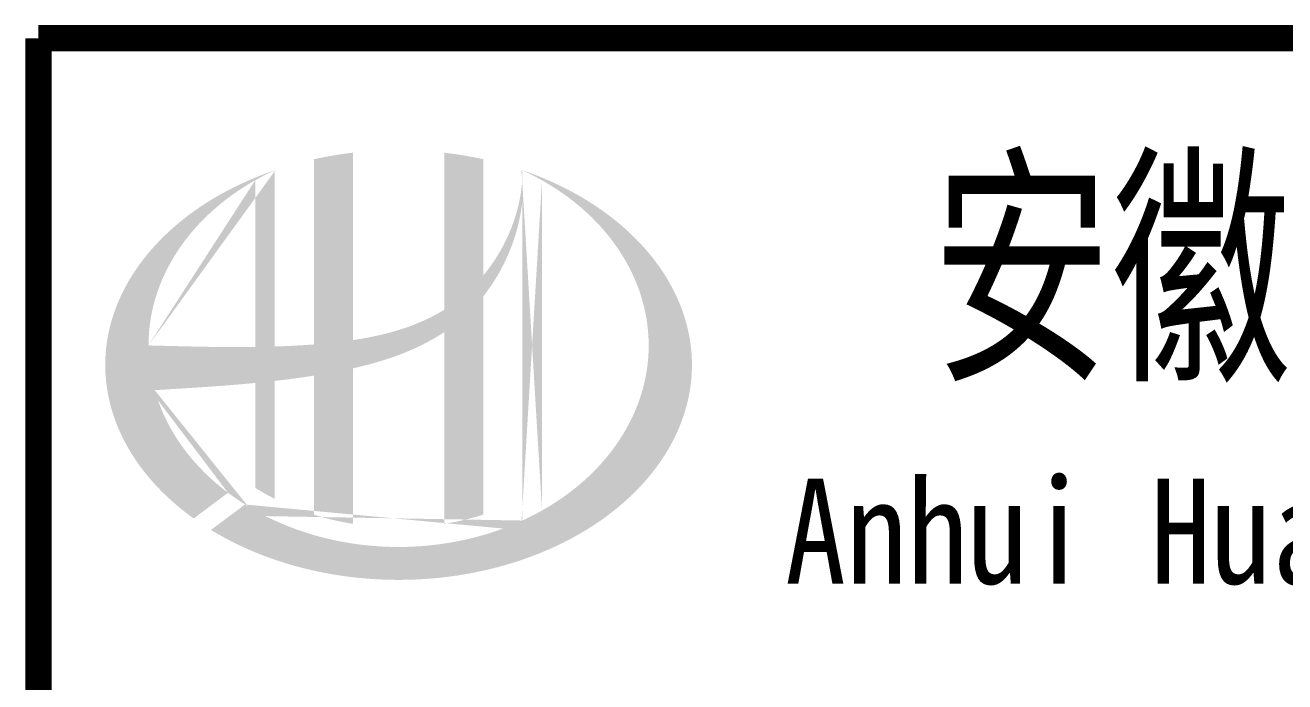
# Model space of a CAD drawing. Extents: x 4689302 to 7068445, y -422737 to 2032183.
# Drawn here: x 4729172 to 4732521, y -357550 to -355802 of the extents above; entities that cross this region are included whole.
import ezdxf
from ezdxf.enums import TextEntityAlignment as Align

# ---------------------------------------------------------------- set-up
doc = ezdxf.new("R2010")
doc.units = 0
doc.header["$LTSCALE"] = 1000
doc.header["$MEASUREMENT"] = 0
doc.layers.get('0').update_dxf_attribs({"linetype": 'CONTINUOUS'})
doc.styles.add('AHD_TQ_S', font='')
doc.styles.get('AHD_TQ_S').set_extended_font_data('SimSun')

msp = doc.modelspace()

# ---------------------------------------------------------------- hatches: boundary and pattern name
h = msp.add_hatch(color=256)
edge = h.paths.add_edge_path()
edge.add_spline(control_points=[(4730043.7, -356715.7), (4730049.8, -356714.3), (4730055.9, -356712.9), (4730105, -356701), (4730147.6, -356688), (4730222.6, -356656.9), (4730255.5, -356639.9), (4730286.4, -356619.3)], knot_values=[61.629012, 61.629012, 61.629012, 61.629012, 63.330431, 63.330431, 75.353634, 75.353634, 85.398649, 85.398649, 85.398649, 85.398649], degree=3, periodic=0)
edge.add_line((4730286.4, -356619.3), (4730286.4, -357129.5))
edge.add_spline(control_points=[(4730286.4, -357129.5), (4730303.5, -357126.8), (4730320.5, -357123.5), (4730355.3, -357115.4), (4730373, -357110.6), (4730390.4, -357105.1)], knot_values=[4.908456, 4.908456, 4.908456, 4.908456, 4.992821, 4.992821, 5.083034, 5.083034, 5.083034, 5.083034], degree=3, periodic=0)
edge.add_line((4730390.4, -357105.1), (4730390.4, -356523.7))
edge.add_spline(control_points=[(4730390.4, -356523.7), (4730399, -356512.7), (4730407.2, -356501.4), (4730433.3, -356461.7), (4730449, -356431.8), (4730478.2, -356359), (4730489.4, -356315.2), (4730494.1, -356269.9), (4730494.3, -356268.6), (4730494.4, -356267.3)], knot_values=[97.991744, 97.991744, 97.991744, 97.991744, 101.64219, 101.64219, 110.337975, 110.337975, 121.934322, 121.934322, 122.270691, 122.270691, 122.270691, 122.270691], degree=3, periodic=0)
edge.add_line((4730494.4, -356267.3), (4730494.4, -356196.9))
edge.add_spline(control_points=[(4730494.4, -356196.9), (4730494.3, -356204.6), (4730493.9, -356212.2), (4730493.4, -356219.9)], knot_values=[126.194075, 126.194075, 126.194075, 126.194075, 128.396762, 128.396762, 128.396762, 128.396762], degree=3, periodic=0)
edge.add_spline(control_points=[(4730493.4, -356219.9), (4730492.9, -356226.1), (4730492.3, -356232.3), (4730491.5, -356238.5)], knot_values=[124.417049, 124.417049, 124.417049, 124.417049, 126.194075, 126.194075, 126.194075, 126.194075], degree=3, periodic=0)
edge.add_spline(control_points=[(4730491.5, -356238.5), (4730490.4, -356247.7), (4730488.9, -356256.8), (4730487.1, -356265.9)], knot_values=[121.80529, 121.80529, 121.80529, 121.80529, 124.417049, 124.417049, 124.417049, 124.417049], degree=3, periodic=0)
edge.add_spline(control_points=[(4730487.1, -356265.9), (4730484.7, -356278.1), (4730481.8, -356290.2), (4730478.3, -356302.2)], knot_values=[118.31574, 118.31574, 118.31574, 118.31574, 121.80529, 121.80529, 121.80529, 121.80529], degree=3, periodic=0)
edge.add_spline(control_points=[(4730478.3, -356302.2), (4730474.8, -356314.3), (4730470.7, -356326.3), (4730466.2, -356338.2)], knot_values=[114.795988, 114.795988, 114.795988, 114.795988, 118.31574, 118.31574, 118.31574, 118.31574], degree=3, periodic=0)
edge.add_spline(control_points=[(4730466.2, -356338.2), (4730461.7, -356349.9), (4730456.7, -356361.4), (4730451.3, -356372.8)], knot_values=[111.329641, 111.329641, 111.329641, 111.329641, 114.795988, 114.795988, 114.795988, 114.795988], degree=3, periodic=0)
edge.add_spline(control_points=[(4730451.3, -356372.8), (4730445.8, -356384.3), (4730439.8, -356395.7), (4730433.3, -356406.7)], knot_values=[107.79529, 107.79529, 107.79529, 107.79529, 111.329641, 111.329641, 111.329641, 111.329641], degree=3, periodic=0)
edge.add_spline(control_points=[(4730433.3, -356406.7), (4730427, -356417.6), (4730420.3, -356428.1), (4730413.2, -356438.4)], knot_values=[104.343579, 104.343579, 104.343579, 104.343579, 107.79529, 107.79529, 107.79529, 107.79529], degree=3, periodic=0)
edge.add_spline(control_points=[(4730413.2, -356438.4), (4730405.9, -356448.8), (4730398.3, -356458.8), (4730390.4, -356468.5)], knot_values=[100.8507, 100.8507, 100.8507, 100.8507, 104.343579, 104.343579, 104.343579, 104.343579], degree=3, periodic=0)
edge.add_line((4730390.4, -356468.5), (4730390.4, -356159.2))
edge.add_spline(control_points=[(4730390.4, -356159.2), (4730356.3, -356151.7), (4730321.5, -356145.8), (4730286.4, -356141.7)], knot_values=[4.423999, 4.423999, 4.423999, 4.423999, 4.558741, 4.558741, 4.558741, 4.558741], degree=3, periodic=0)
edge.add_line((4730286.4, -356141.7), (4730286.4, -356559.8))
edge.add_spline(control_points=[(4730286.4, -356559.8), (4730214.4, -356604.4), (4730130.2, -356627.6), (4730043.7, -356640.6)], knot_values=[63.246215, 63.246215, 63.246215, 63.246215, 87.689124, 87.689124, 87.689124, 87.689124], degree=3, periodic=0)
edge.add_line((4730043.7, -356640.6), (4730043.7, -356141.7))
edge.add_spline(control_points=[(4730043.7, -356141.7), (4730008.5, -356145.8), (4729973.8, -356151.7), (4729939.7, -356159.2)], knot_values=[4.866038, 4.866038, 4.866038, 4.866038, 5.000777, 5.000777, 5.000777, 5.000777], degree=3, periodic=0)
edge.add_line((4729939.7, -356159.2), (4729939.7, -356652.1))
edge.add_spline(control_points=[(4729939.7, -356652.1), (4729938, -356652.2), (4729903.1, -356654.8), (4729868.5, -356656.6), (4729835.7, -356657.6)], knot_values=[43.657356, 43.657356, 43.657356, 43.657356, 44.134253, 53.497092, 53.497092, 53.497092, 53.497092], degree=3, periodic=0)
edge.add_line((4729835.7, -356657.6), (4729835.7, -356188.5))
edge.add_spline(control_points=[(4729835.7, -356188.5), (4729818.7, -356194.3), (4729801.9, -356200.6), (4729785.5, -356207.4)], knot_values=[5.14157, 5.14157, 5.14157, 5.14157, 5.212921, 5.212921, 5.212921, 5.212921], degree=3, periodic=0)
edge.add_spline(control_points=[(4729785.5, -356207.4), (4729778.6, -356210.2), (4729771.8, -356213.1), (4729739.5, -356227.3), (4729715, -356239.5), (4729691.5, -356252.7)], knot_values=[5.212921, 5.212921, 5.212921, 5.212921, 5.24296, 5.24296, 5.355623, 5.355623, 5.355623, 5.355623], degree=3, periodic=0)
edge.add_spline(control_points=[(4729691.5, -356252.7), (4729676.6, -356261.1), (4729662.2, -356269.8), (4729648.2, -356278.9)], knot_values=[5.355623, 5.355623, 5.355623, 5.355623, 5.426974, 5.426974, 5.426974, 5.426974], degree=3, periodic=0)
edge.add_spline(control_points=[(4729648.2, -356278.9), (4729640.8, -356283.8), (4729633.5, -356288.7), (4729620, -356298.2), (4729613.8, -356302.7), (4729607.6, -356307.3)], knot_values=[5.426974, 5.426974, 5.426974, 5.426974, 5.464765, 5.464765, 5.498325, 5.498325, 5.498325, 5.498325], degree=3, periodic=0)
edge.add_spline(control_points=[(4729607.6, -356307.3), (4729581.6, -356326.9), (4729557.5, -356347.7), (4729535.6, -356369.7)], knot_values=[5.498325, 5.498325, 5.498325, 5.498325, 5.641027, 5.641027, 5.641027, 5.641027], degree=3, periodic=0)
edge.add_spline(control_points=[(4729535.6, -356369.7), (4729528.6, -356376.7), (4729521.9, -356383.8), (4729501.4, -356406.4), (4729488.5, -356422.2), (4729476.7, -356438.4)], knot_values=[5.641027, 5.641027, 5.641027, 5.641027, 5.686569, 5.686569, 5.783729, 5.783729, 5.783729, 5.783729], degree=3, periodic=0)
edge.add_spline(control_points=[(4729476.7, -356438.4), (4729461.6, -356459.2), (4729448.3, -356480.6), (4729435.2, -356505.6), (4729433.6, -356508.7), (4729432, -356511.9)], knot_values=[5.783729, 5.783729, 5.783729, 5.783729, 5.908374, 5.908374, 5.92643, 5.92643, 5.92643, 5.92643], degree=3, periodic=0)
edge.add_spline(control_points=[(4729432, -356511.9), (4729419.5, -356537), (4729409.5, -356562.7), (4729402, -356588.6)], knot_values=[5.92643, 5.92643, 5.92643, 5.92643, 6.069132, 6.069132, 6.069132, 6.069132], degree=3, periodic=0)
edge.add_spline(control_points=[(4729402, -356588.6), (4729398.8, -356599.7), (4729396, -356610.9), (4729390.6, -356637), (4729388.4, -356652.1), (4729386.9, -356667.1)], knot_values=[6.069132, 6.069132, 6.069132, 6.069132, 6.130179, 6.130179, 6.211834, 6.211834, 6.211834, 6.211834], degree=3, periodic=0)
edge.add_spline(control_points=[(4729386.9, -356667.1), (4729385.7, -356680.3), (4729385, -356693.5), (4729385, -356706.7)], knot_values=[6.211834, 6.211834, 6.211834, 6.211834, 6.283185, 6.283185, 6.283185, 6.283185], degree=3, periodic=0)
edge.add_spline(control_points=[(4729385, -356706.7), (4729385, -356716), (4729385.4, -356725.4), (4729386, -356734.7)], knot_values=[6.283185, 6.283185, 6.283185, 6.283185, 6.333655, 6.333655, 6.333655, 6.333655], degree=3, periodic=0)
edge.add_spline(control_points=[(4729386, -356734.7), (4729387.2, -356753.3), (4729389.8, -356771.9), (4729393.5, -356790.5)], knot_values=[6.333655, 6.333655, 6.333655, 6.333655, 6.434594, 6.434594, 6.434594, 6.434594], degree=3, periodic=0)
edge.add_spline(control_points=[(4729393.5, -356790.5), (4729393.8, -356791.7), (4729394, -356792.9), (4729398, -356811.4), (4729402.7, -356828.6), (4729408.6, -356845.6)], knot_values=[6.434594, 6.434594, 6.434594, 6.434594, 6.441278, 6.441278, 6.535532, 6.535532, 6.535532, 6.535532], degree=3, periodic=0)
edge.add_spline(control_points=[(4729408.6, -356845.6), (4729414.8, -356863.8), (4729422.3, -356881.9), (4729431.1, -356899.7)], knot_values=[6.535532, 6.535532, 6.535532, 6.535532, 6.636471, 6.636471, 6.636471, 6.636471], degree=3, periodic=0)
edge.add_spline(control_points=[(4729431.1, -356899.7), (4729433.3, -356904.1), (4729435.6, -356908.6), (4729444.9, -356926.2), (4729452.6, -356939.3), (4729461, -356952.1)], knot_values=[6.636471, 6.636471, 6.636471, 6.636471, 6.661894, 6.661894, 6.73741, 6.73741, 6.73741, 6.73741], degree=3, periodic=0)
edge.add_spline(control_points=[(4729461, -356952.1), (4729472.2, -356969.3), (4729484.5, -356986.1), (4729498.1, -357002.5)], knot_values=[6.73741, 6.73741, 6.73741, 6.73741, 6.838349, 6.838349, 6.838349, 6.838349], degree=3, periodic=0)
edge.add_spline(control_points=[(4729498.1, -357002.5), (4729504, -357009.6), (4729510.1, -357016.7), (4729524.7, -357032.6), (4729533.2, -357041.5), (4729542.1, -357050.1)], knot_values=[6.838349, 6.838349, 6.838349, 6.838349, 6.88251, 6.88251, 6.939288, 6.939288, 6.939288, 6.939288], degree=3, periodic=0)
edge.add_spline(control_points=[(4729542.1, -357050.1), (4729557.9, -357065.5), (4729574.7, -357080.3), (4729592.6, -357094.5)], knot_values=[6.939288, 6.939288, 6.939288, 6.939288, 7.040227, 7.040227, 7.040227, 7.040227], degree=3, periodic=0)
edge.add_spline(control_points=[(4729592.6, -357094.5), (4729601.6, -357101.6), (4729610.8, -357108.6), (4729620.2, -357115.3)], knot_values=[7.040227, 7.040227, 7.040227, 7.040227, 7.090696, 7.090696, 7.090696, 7.090696], degree=3, periodic=0)
edge.add_line((4729620.2, -357115.3), (4729711.4, -357047))
edge.add_ellipse((4730165, -356654.7), major_axis=(665, 0), ratio=0.806676, start_angle=192.819, end_angle=226.9853, ccw=False)
edge.add_spline(control_points=[(4729516.6, -356773.7), (4729540.6, -356772.2), (4729564.7, -356770.8), (4729653.4, -356765.3), (4729718.2, -356760.9), (4729783.7, -356754.6)], knot_values=[11.398263, 11.398263, 11.398263, 11.398263, 18.40729, 18.40729, 37.18094, 37.18094, 37.18094, 37.18094], degree=3, periodic=0)
edge.add_line((4729783.7, -356754.6), (4729783.7, -357033.7))
edge.add_spline(control_points=[(4729783.7, -357033.7), (4729787.3, -357035.9), (4729790.9, -357038.1), (4729807.8, -357048.3), (4729821.6, -357055.9), (4729835.7, -357063.1)], knot_values=[4.049945, 4.049945, 4.049945, 4.049945, 4.072021, 4.072021, 4.153257, 4.153257, 4.153257, 4.153257], degree=3, periodic=0)
edge.add_line((4729835.7, -357063.1), (4729835.7, -356749.2))
edge.add_spline(control_points=[(4729835.7, -356749.2), (4729867.9, -356745.5), (4729900.3, -356741.3), (4729935.1, -356735.9), (4729937.4, -356735.5), (4729939.7, -356735.2)], knot_values=[42.135009, 42.135009, 42.135009, 42.135009, 51.307228, 51.307228, 51.948574, 51.948574, 51.948574, 51.948574], degree=3, periodic=0)
edge.add_line((4729939.7, -356735.2), (4729939.7, -357105.1))
edge.add_spline(control_points=[(4729939.7, -357105.1), (4729973.3, -357115.7), (4730008.2, -357123.9), (4730043.7, -357129.5)], knot_values=[4.34174, 4.34174, 4.34174, 4.34174, 4.516316, 4.516316, 4.516316, 4.516316], degree=3, periodic=0)
edge.add_line((4730043.7, -357129.5), (4730043.7, -356715.7))
edge = h.paths.add_edge_path(flags=16)
edge.add_ellipse((4730165, -356654.7), major_axis=(665, 0), ratio=0.806676, start_angle=124.9875, end_angle=179.999, ccw=False)
edge.add_line((4729783.7, -356215.2), (4729783.7, -356658.8))
edge.add_spline(control_points=[(4729783.7, -356658.8), (4729688.4, -356660.1), (4729594.4, -356657.1), (4729500, -356654.7)], knot_values=[11.27373, 11.27373, 11.27373, 11.27373, 38.687513, 38.687513, 38.687513, 38.687513], degree=3, periodic=0)
edge = h.paths.add_edge_path()
edge.add_spline(control_points=[(4729666.2, -357145.8), (4729697.3, -357164.8), (4729730.4, -357182.1), (4729815, -357219.3), (4729868.3, -357237.2), (4729979, -357263.7), (4730036.5, -357272.5), (4730152.6, -357280.2), (4730211.3, -357279.3), (4730326.9, -357267.8), (4730383.7, -357257.3), (4730492.8, -357227.2), (4730544.9, -357207.7), (4730641.8, -357160.8), (4730686.6, -357133.5), (4730766.5, -357072.5), (4730801.7, -357039), (4730861, -356967.5), (4730885.2, -356929.6), (4730921.5, -356851.5), (4730933.8, -356811.3), (4730946.4, -356730.1), (4730946.7, -356689.1), (4730935.2, -356607.6), (4730923.4, -356567.1), (4730887.8, -356488.4), (4730864, -356450.2), (4730805.2, -356378), (4730770.1, -356344), (4730690.3, -356282.4), (4730645.6, -356254.7), (4730564.4, -356214.9), (4730530, -356200.7), (4730494.4, -356188.5)], knot_values=[0.886421, 0.886421, 0.886421, 0.886421, 1.040557, 1.040557, 1.261172, 1.261172, 1.481788, 1.481788, 1.702404, 1.702404, 1.92302, 1.92302, 2.143636, 2.143636, 2.364252, 2.364252, 2.584868, 2.584868, 2.805484, 2.805484, 3.026099, 3.026099, 3.246715, 3.246715, 3.46852, 3.46852, 3.690325, 3.690325, 3.91213, 3.91213, 4.133935, 4.133935, 4.283209, 4.283209, 4.283209, 4.283209], degree=3, periodic=0)
edge.add_line((4730494.4, -356188.5), (4730494.4, -356188.5))
edge.add_spline(control_points=[(4730494.4, -356188.6), (4730494.4, -356191.4), (4730494.4, -356194.1), (4730494.4, -356196.9)], knot_values=[128.396762, 128.396762, 128.396762, 128.396762, 129.192193, 129.192193, 129.192193, 129.192193], degree=3, periodic=0)
edge.add_line((4730494.4, -356196.9), (4730494.4, -357120.8))
edge.add_ellipse((4730165, -356654.7), major_axis=(665, 0), ratio=0.806676, start_angle=232.1054, end_angle=299.6833, ccw=False)
edge.add_line((4729756.6, -357078.1), (4729666.2, -357145.8))
edge = h.paths.add_edge_path(flags=16)
edge.add_ellipse((4730165, -356654.7), major_axis=(665, 0), ratio=0.806676, start_angle=304.9875, end_angle=415.0121, ccw=False)
edge.add_line((4730546.4, -357094.2), (4730546.4, -356215.2))

# ---------------------------------------------------------------- linework, layer by layer
at = {"const_width": 70}
for points in [[(4747207.2, -355837.3), (4729207.2, -355837.3)], [(4729207.2, -355837.3), (4729207.2, -361837.3)]]:
    msp.add_lwpolyline(points, dxfattribs=at)

# ---------------------------------------------------------------- texts
at = {"style": 'AHD_TQ_S'}
for s, height, width, p in [('安徽华东化工医药工程有限责任公司', 500, 0.7, (4735402.1, -356437.3)), ('Anhui Huadong Chemical & Medical Engineering Co.,Ltd', 280, 0.85, (4735402.1, -357187.3))]:
    msp.add_text(s, height=height, dxfattribs=dict(at, width=width)).set_placement(p, align=Align.MIDDLE)

doc.saveas('drawing.dxf')
